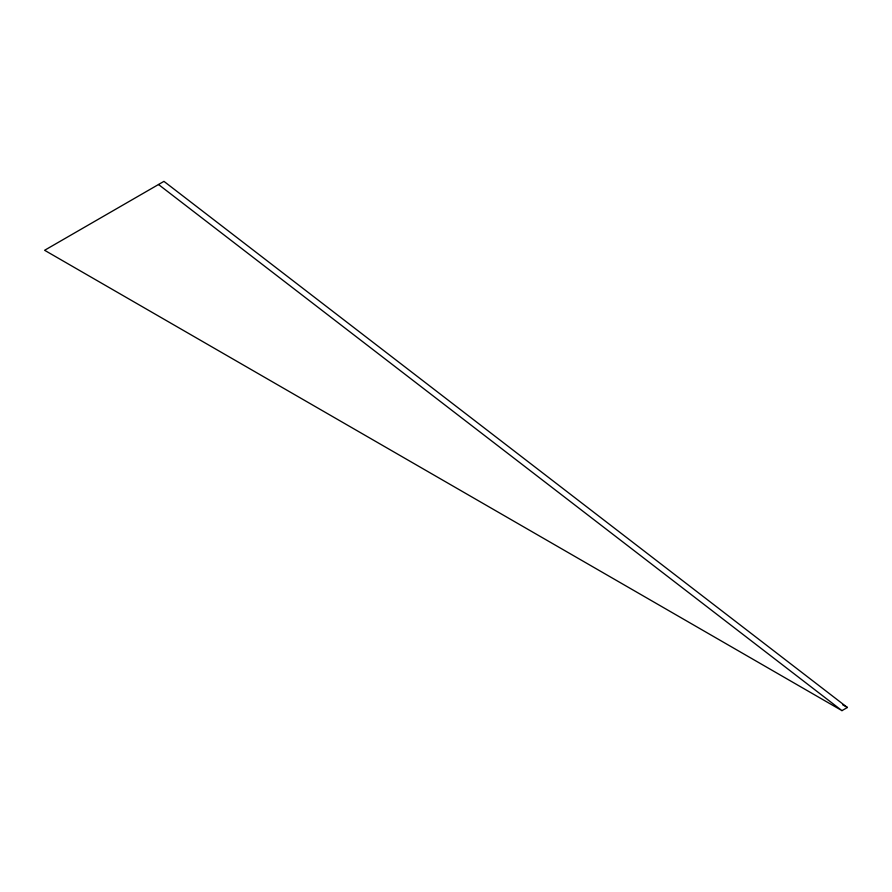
<?xml version="1.0" encoding="UTF-8"?>
<svg xmlns="http://www.w3.org/2000/svg" width="892" height="892" viewBox="0 0 892 892"><rect width="100%" height="100%" fill="white"/><g stroke="black" fill="none" stroke-linecap="round" stroke-linejoin="round"><path stroke-width="1.34" d="M841.959 710.634L847.4 707.49L163.95 181.366L44.6 250.284L841.959 710.634L158.508 184.51M842.572 704.702L847.4 707.49"/></g></svg>
